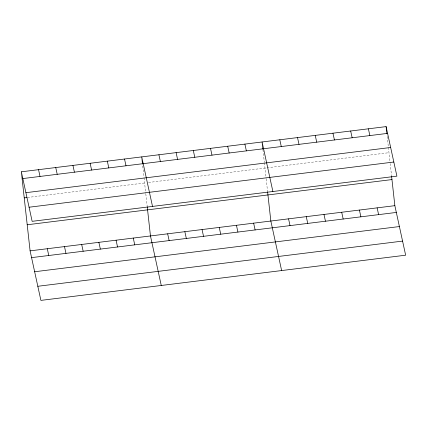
<?xml version="1.0" encoding="UTF-8"?>
<svg xmlns="http://www.w3.org/2000/svg" width="427" height="427" viewBox="0 0 427 427"><rect width="100%" height="100%" fill="white"/><g stroke="black" fill="none" stroke-linecap="round" stroke-linejoin="round"><path stroke-width="0.32" stroke-dasharray="2.13 1.6" d="M27.541 197.482L145.927 182.815M148.575 182.484L388.992 152.695M387.188 136.389L388.34 146.829M388.415 147.48L390.123 162.938M390.193 163.578L391.612 176.378M262.952 149.802L264.324 162.191M264.398 162.847L266.106 178.305M266.176 178.945L267.521 191.104M142.73 166.018L143.958 177.109M144.027 177.76L145.735 193.217M145.81 193.858L147.155 206.017"/><path stroke-width="0.64" d="M21.35 171.803L386.104 126.611L396.907 176.143L32.148 221.335L21.35 171.803L30.093 250.857L40.896 300.389L405.65 255.197L394.852 205.665L391.612 176.378M22.828 178.571L387.583 133.379M25.903 192.684L390.657 147.491M24.238 197.888L26.88 197.562M29.073 207.223L393.827 162.03M27.211 224.767L391.965 179.575M30.093 250.857L394.852 205.665M31.571 257.63L396.325 212.438M34.651 271.743L399.405 226.55M37.816 286.282L402.576 241.09M368.389 128.805L369.862 135.578M377.132 207.864L378.61 214.632M350.674 130.998L352.147 137.772M359.417 210.057L360.895 216.831M332.953 133.192L334.432 139.965M341.701 212.251L343.175 219.024M315.238 135.391L316.717 142.159M323.981 214.445L325.459 221.218M297.523 137.585L298.996 144.358M306.266 216.644L307.744 223.412M279.802 139.778L281.281 146.552M288.551 218.837L290.029 225.611M272.89 191.504L262.087 141.972L262.883 149.146M281.633 270.563L270.835 221.031L267.596 191.744M244.895 144.102L246.368 150.875M253.638 223.161L255.116 229.934M227.698 146.237L229.171 153.005M236.441 225.291L237.919 232.064M210.5 148.366L211.979 155.14M219.248 227.426L220.722 234.193M193.308 150.496L194.781 157.269M202.051 229.555L203.53 236.323M176.111 152.626L177.589 159.399M184.854 231.685L186.332 238.458M158.913 154.755L160.392 161.529M167.662 233.815L169.135 240.588M152.519 206.422L141.721 156.885L142.511 164.064M161.262 285.476L150.464 235.944L147.224 206.657M124.524 159.02L126.002 165.788M133.267 238.074L134.745 244.847M107.326 161.15L108.805 167.918M116.075 240.209L117.548 246.977M90.134 163.279L91.608 170.053M98.877 242.339L100.356 249.106M72.937 165.409L74.415 172.182M81.68 244.468L83.158 251.241M55.74 167.539L57.218 174.312M64.488 246.598L65.961 253.371M38.547 169.668L40.021 176.442M47.29 248.727L48.769 255.501M386.104 126.611L386.899 133.784"/></g></svg>
